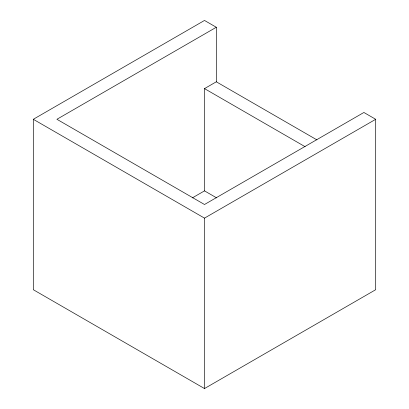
<?xml version="1.0" encoding="UTF-8"?>
<svg xmlns="http://www.w3.org/2000/svg" width="409" height="409" viewBox="0 0 409 409"><rect width="100%" height="100%" fill="white"/><g stroke="black" fill="none" stroke-linecap="round" stroke-linejoin="round"><path stroke-width="0.61" d="M216.305 27.265L56.912 119.29L204.5 204.5L363.892 112.475L375.697 119.29L375.697 289.71L204.5 388.55L33.303 289.71L33.303 119.29L204.5 20.45L216.305 27.265L216.305 81.8L316.909 139.883M192.337 197.89L204.5 190.87L204.5 88.615L216.305 81.8M33.303 119.29L204.5 218.13L375.697 119.29M204.5 88.615L305.104 146.698M204.5 190.87L216.663 197.89M204.5 218.13L204.5 388.55"/></g></svg>
